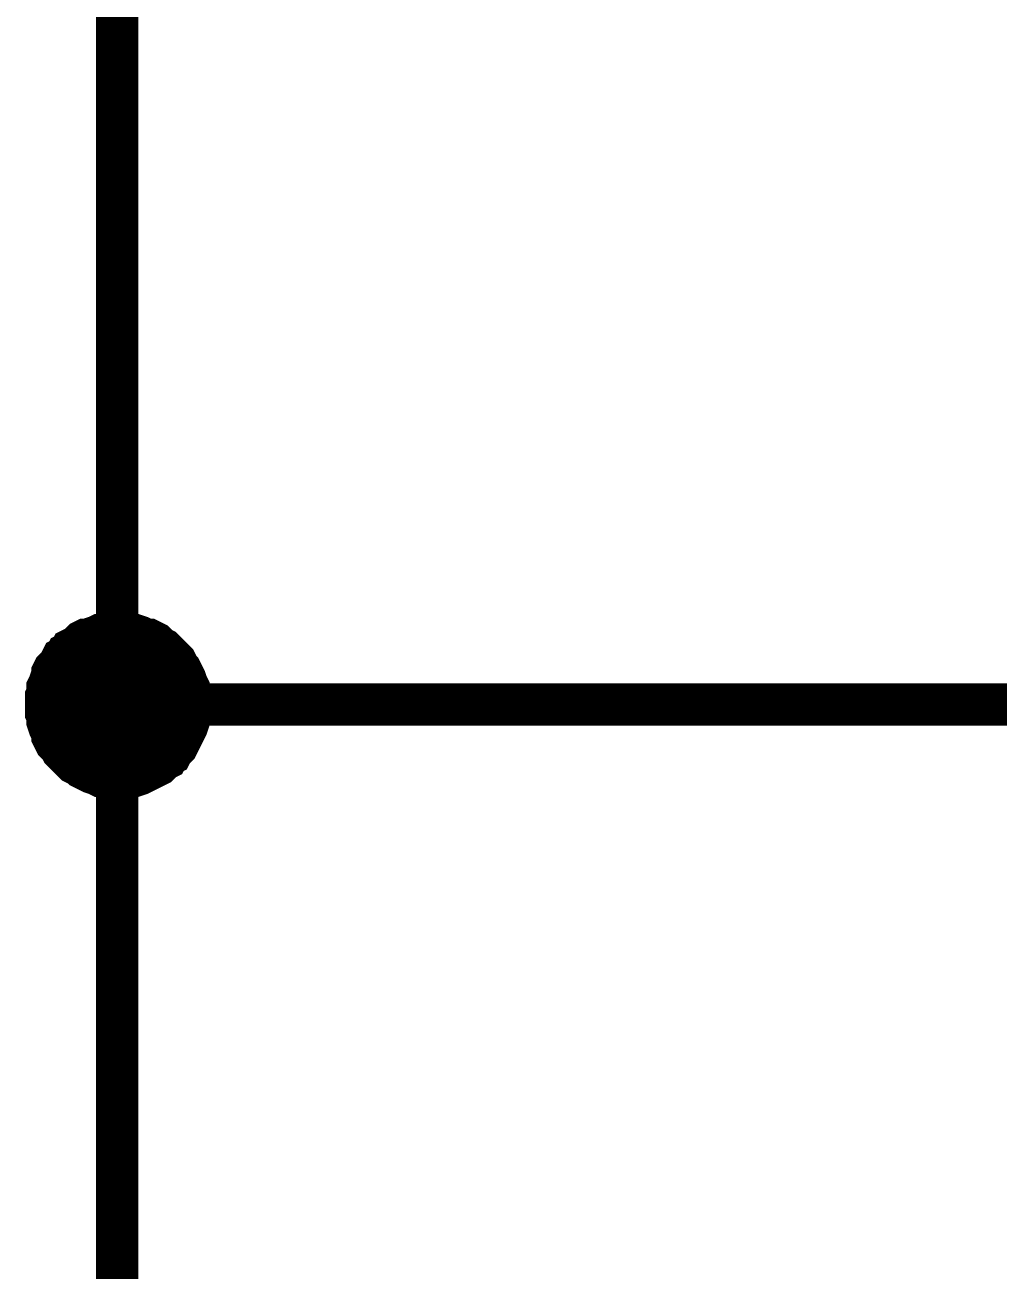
# Model space of a CAD drawing. Header units: millimetres. Extents: x 0 to 800, y 0 to 567.
# Drawn here: x 110.17 to 117.06, y 260.31 to 269.13 of the extents above; entities that cross this region are included whole.
import ezdxf

# ---------------------------------------------------------------- set-up
doc = ezdxf.new("R2010")
doc.units = ezdxf.units.MM
doc.layers.add('Sheet', color=255, linetype='Continuous')

msp = doc.modelspace()

# ---------------------------------------------------------------- linework, layer by layer
at = {"layer": 'Sheet'}
for points, const_width in [([(110.8201, 272.6938), (110.8201, 267.6093)], 0.2997), ([(110.8201, 267.6093), (110.8201, 264.3166), (110.8201, 256.9474)], 0.2997), ([(110.3161, 264.3166), (110.3161, 264.339), (110.3161, 264.3726), (110.3273, 264.395), (110.3273, 264.4174), (110.3273, 264.4398), (110.3385, 264.4622), (110.3497, 264.4958), (110.3609, 264.5182), (110.3609, 264.5406), (110.3721, 264.563), (110.3833, 264.5742), (110.4057, 264.5966), (110.4169, 264.619), (110.4281, 264.6414), (110.4505, 264.6526), (110.4617, 264.675), (110.4841, 264.6862), (110.4953, 264.7086), (110.5177, 264.7198), (110.5401, 264.731), (110.5625, 264.7534), (110.5737, 264.7646), (110.5961, 264.7758), (110.6185, 264.7758), (110.6409, 264.787), (110.6745, 264.7982), (110.6969, 264.8094), (110.7193, 264.8094), (110.7417, 264.8094), (110.7641, 264.8206), (110.7977, 264.8206), (110.8201, 264.8206)], 0.2997), ([(110.3161, 264.3166), (110.3161, 264.339), (110.3161, 264.3726), (110.3273, 264.395), (110.3273, 264.4174), (110.3273, 264.4398), (110.3385, 264.4622), (110.3497, 264.4958), (110.3609, 264.5182), (110.3609, 264.5406), (110.3721, 264.563), (110.3833, 264.5742), (110.4057, 264.5966), (110.4169, 264.619), (110.4281, 264.6414), (110.4505, 264.6526), (110.4617, 264.675), (110.4841, 264.6862), (110.4953, 264.7086), (110.5177, 264.7198), (110.5401, 264.731), (110.5625, 264.7534), (110.5737, 264.7646), (110.5961, 264.7758), (110.6185, 264.7758), (110.6409, 264.787), (110.6745, 264.7982), (110.6969, 264.8094), (110.7193, 264.8094), (110.7417, 264.8094), (110.7641, 264.8206), (110.7977, 264.8206), (110.8201, 264.8206)], 0.2997), ([(110.3161, 264.3166), (110.3161, 264.339), (110.3161, 264.3726), (110.3273, 264.395), (110.3273, 264.4174), (110.3273, 264.4398), (110.3385, 264.4622), (110.3497, 264.4958), (110.3609, 264.5182), (110.3609, 264.5406), (110.3721, 264.563), (110.3833, 264.5742), (110.4057, 264.5966), (110.4169, 264.619), (110.4281, 264.6414), (110.4505, 264.6526), (110.4617, 264.675), (110.4841, 264.6862), (110.4953, 264.7086), (110.5177, 264.7198), (110.5401, 264.731), (110.5625, 264.7534), (110.5737, 264.7646), (110.5961, 264.7758), (110.6185, 264.7758), (110.6409, 264.787), (110.6745, 264.7982), (110.6969, 264.8094), (110.7193, 264.8094), (110.7417, 264.8094), (110.7641, 264.8206), (110.7977, 264.8206), (110.8201, 264.8206)], 0.2997), ([(110.3161, 264.3166), (110.3161, 264.339), (110.3161, 264.3726), (110.3273, 264.395), (110.3273, 264.4174), (110.3273, 264.4398), (110.3385, 264.4622), (110.3497, 264.4958), (110.3609, 264.5182), (110.3609, 264.5406), (110.3721, 264.563), (110.3833, 264.5742), (110.4057, 264.5966), (110.4169, 264.619), (110.4281, 264.6414), (110.4505, 264.6526), (110.4617, 264.675), (110.4841, 264.6862), (110.4953, 264.7086), (110.5177, 264.7198), (110.5401, 264.731), (110.5625, 264.7534), (110.5737, 264.7646), (110.5961, 264.7758), (110.6185, 264.7758), (110.6409, 264.787), (110.6745, 264.7982), (110.6969, 264.8094), (110.7193, 264.8094), (110.7417, 264.8094), (110.7641, 264.8206), (110.7977, 264.8206), (110.8201, 264.8206)], 0.2997), ([(110.8201, 264.8206), (110.8201, 264.8206)], 0.2997), ([(110.8201, 264.8206), (110.8425, 264.8206), (110.8761, 264.8206), (110.8985, 264.8094), (110.9209, 264.8094), (110.9433, 264.8094), (110.9769, 264.7982), (110.9993, 264.787), (111.0217, 264.7758), (111.0441, 264.7758), (111.0665, 264.7646), (111.0889, 264.7534), (111.1113, 264.731), (111.1225, 264.7198), (111.1449, 264.7086), (111.1673, 264.6862), (111.1785, 264.675), (111.2009, 264.6526), (111.2121, 264.6414), (111.2345, 264.619), (111.2457, 264.5966), (111.2569, 264.5742), (111.2681, 264.563), (111.2793, 264.5406), (111.2905, 264.5182), (111.3017, 264.4958), (111.3129, 264.4622), (111.3241, 264.4398), (111.3241, 264.4174), (111.3241, 264.395), (111.3353, 264.3726), (111.3353, 264.339), (111.3353, 264.3166)], 0.2997), ([(110.8201, 264.8206), (110.8201, 264.8206)], 0.2997), ([(110.8201, 264.8206), (110.8425, 264.8206), (110.8761, 264.8206), (110.8985, 264.8094), (110.9209, 264.8094), (110.9433, 264.8094), (110.9769, 264.7982), (110.9993, 264.787), (111.0217, 264.7758), (111.0441, 264.7758), (111.0665, 264.7646), (111.0889, 264.7534), (111.1113, 264.731), (111.1225, 264.7198), (111.1449, 264.7086), (111.1673, 264.6862), (111.1785, 264.675), (111.2009, 264.6526), (111.2121, 264.6414), (111.2345, 264.619), (111.2457, 264.5966), (111.2569, 264.5742), (111.2681, 264.563), (111.2793, 264.5406), (111.2905, 264.5182), (111.3017, 264.4958), (111.3129, 264.4622), (111.3241, 264.4398), (111.3241, 264.4174), (111.3241, 264.395), (111.3353, 264.3726), (111.3353, 264.339), (111.3353, 264.3166)], 0.2997), ([(110.8201, 264.8206), (110.8201, 264.8206)], 0.2997), ([(110.8201, 264.8206), (110.8425, 264.8206), (110.8761, 264.8206), (110.8985, 264.8094), (110.9209, 264.8094), (110.9433, 264.8094), (110.9769, 264.7982), (110.9993, 264.787), (111.0217, 264.7758), (111.0441, 264.7758), (111.0665, 264.7646), (111.0889, 264.7534), (111.1113, 264.731), (111.1225, 264.7198), (111.1449, 264.7086), (111.1673, 264.6862), (111.1785, 264.675), (111.2009, 264.6526), (111.2121, 264.6414), (111.2345, 264.619), (111.2457, 264.5966), (111.2569, 264.5742), (111.2681, 264.563), (111.2793, 264.5406), (111.2905, 264.5182), (111.3017, 264.4958), (111.3129, 264.4622), (111.3241, 264.4398), (111.3241, 264.4174), (111.3241, 264.395), (111.3353, 264.3726), (111.3353, 264.339), (111.3353, 264.3166)], 0.2997), ([(110.8201, 264.8206), (110.8201, 264.8206)], 0.2997), ([(110.8201, 264.8206), (110.8425, 264.8206), (110.8761, 264.8206), (110.8985, 264.8094), (110.9209, 264.8094), (110.9433, 264.8094), (110.9769, 264.7982), (110.9993, 264.787), (111.0217, 264.7758), (111.0441, 264.7758), (111.0665, 264.7646), (111.0889, 264.7534), (111.1113, 264.731), (111.1225, 264.7198), (111.1449, 264.7086), (111.1673, 264.6862), (111.1785, 264.675), (111.2009, 264.6526), (111.2121, 264.6414), (111.2345, 264.619), (111.2457, 264.5966), (111.2569, 264.5742), (111.2681, 264.563), (111.2793, 264.5406), (111.2905, 264.5182), (111.3017, 264.4958), (111.3129, 264.4622), (111.3241, 264.4398), (111.3241, 264.4174), (111.3241, 264.395), (111.3353, 264.3726), (111.3353, 264.339), (111.3353, 264.3166)], 0.2997), ([(110.3161, 264.3166), (110.3161, 264.339), (110.3161, 264.3726), (110.3273, 264.395), (110.3273, 264.4174), (110.3273, 264.4398), (110.3385, 264.4622), (110.3497, 264.4958), (110.3609, 264.5182), (110.3609, 264.5406), (110.3721, 264.563), (110.3833, 264.5742), (110.4057, 264.5966), (110.4169, 264.619), (110.4281, 264.6414), (110.4505, 264.6526), (110.4617, 264.675), (110.4841, 264.6862), (110.4953, 264.7086), (110.5177, 264.7198), (110.5401, 264.731), (110.5625, 264.7534), (110.5737, 264.7646), (110.5961, 264.7758), (110.6185, 264.7758), (110.6409, 264.787), (110.6745, 264.7982), (110.6969, 264.8094), (110.7193, 264.8094), (110.7417, 264.8094), (110.7641, 264.8206), (110.7977, 264.8206), (110.8201, 264.8206)], 0.0991), ([(110.3161, 264.3166), (110.3161, 264.339), (110.3161, 264.3726), (110.3273, 264.395), (110.3273, 264.4174), (110.3273, 264.4398), (110.3385, 264.4622), (110.3497, 264.4958), (110.3609, 264.5182), (110.3609, 264.5406), (110.3721, 264.563), (110.3833, 264.5742), (110.4057, 264.5966), (110.4169, 264.619), (110.4281, 264.6414), (110.4505, 264.6526), (110.4617, 264.675), (110.4841, 264.6862), (110.4953, 264.7086), (110.5177, 264.7198), (110.5401, 264.731), (110.5625, 264.7534), (110.5737, 264.7646), (110.5961, 264.7758), (110.6185, 264.7758), (110.6409, 264.787), (110.6745, 264.7982), (110.6969, 264.8094), (110.7193, 264.8094), (110.7417, 264.8094), (110.7641, 264.8206), (110.7977, 264.8206), (110.8201, 264.8206)], 0.0991), ([(110.3161, 264.3166), (110.3161, 264.339), (110.3161, 264.3726), (110.3273, 264.395), (110.3273, 264.4174), (110.3273, 264.4398), (110.3385, 264.4622), (110.3497, 264.4958), (110.3609, 264.5182), (110.3609, 264.5406), (110.3721, 264.563), (110.3833, 264.5742), (110.4057, 264.5966), (110.4169, 264.619), (110.4281, 264.6414), (110.4505, 264.6526), (110.4617, 264.675), (110.4841, 264.6862), (110.4953, 264.7086), (110.5177, 264.7198), (110.5401, 264.731), (110.5625, 264.7534), (110.5737, 264.7646), (110.5961, 264.7758), (110.6185, 264.7758), (110.6409, 264.787), (110.6745, 264.7982), (110.6969, 264.8094), (110.7193, 264.8094), (110.7417, 264.8094), (110.7641, 264.8206), (110.7977, 264.8206), (110.8201, 264.8206)], 0.0991), ([(110.3161, 264.3166), (110.3161, 264.339), (110.3161, 264.3726), (110.3273, 264.395), (110.3273, 264.4174), (110.3273, 264.4398), (110.3385, 264.4622), (110.3497, 264.4958), (110.3609, 264.5182), (110.3609, 264.5406), (110.3721, 264.563), (110.3833, 264.5742), (110.4057, 264.5966), (110.4169, 264.619), (110.4281, 264.6414), (110.4505, 264.6526), (110.4617, 264.675), (110.4841, 264.6862), (110.4953, 264.7086), (110.5177, 264.7198), (110.5401, 264.731), (110.5625, 264.7534), (110.5737, 264.7646), (110.5961, 264.7758), (110.6185, 264.7758), (110.6409, 264.787), (110.6745, 264.7982), (110.6969, 264.8094), (110.7193, 264.8094), (110.7417, 264.8094), (110.7641, 264.8206), (110.7977, 264.8206), (110.8201, 264.8206)], 0.0991), ([(110.8201, 264.8206), (110.8201, 264.8206)], 0.0991), ([(110.8201, 264.8206), (110.8425, 264.8206), (110.8761, 264.8206), (110.8985, 264.8094), (110.9209, 264.8094), (110.9433, 264.8094), (110.9769, 264.7982), (110.9993, 264.787), (111.0217, 264.7758), (111.0441, 264.7758), (111.0665, 264.7646), (111.0889, 264.7534), (111.1113, 264.731), (111.1225, 264.7198), (111.1449, 264.7086), (111.1673, 264.6862), (111.1785, 264.675), (111.2009, 264.6526), (111.2121, 264.6414), (111.2345, 264.619), (111.2457, 264.5966), (111.2569, 264.5742), (111.2681, 264.563), (111.2793, 264.5406), (111.2905, 264.5182), (111.3017, 264.4958), (111.3129, 264.4622), (111.3241, 264.4398), (111.3241, 264.4174), (111.3241, 264.395), (111.3353, 264.3726), (111.3353, 264.339), (111.3353, 264.3166)], 0.0991), ([(110.8201, 264.8206), (110.8201, 264.8206)], 0.0991), ([(110.8201, 264.8206), (110.8425, 264.8206), (110.8761, 264.8206), (110.8985, 264.8094), (110.9209, 264.8094), (110.9433, 264.8094), (110.9769, 264.7982), (110.9993, 264.787), (111.0217, 264.7758), (111.0441, 264.7758), (111.0665, 264.7646), (111.0889, 264.7534), (111.1113, 264.731), (111.1225, 264.7198), (111.1449, 264.7086), (111.1673, 264.6862), (111.1785, 264.675), (111.2009, 264.6526), (111.2121, 264.6414), (111.2345, 264.619), (111.2457, 264.5966), (111.2569, 264.5742), (111.2681, 264.563), (111.2793, 264.5406), (111.2905, 264.5182), (111.3017, 264.4958), (111.3129, 264.4622), (111.3241, 264.4398), (111.3241, 264.4174), (111.3241, 264.395), (111.3353, 264.3726), (111.3353, 264.339), (111.3353, 264.3166)], 0.0991), ([(110.8201, 264.8206), (110.8201, 264.8206)], 0.0991), ([(110.8201, 264.8206), (110.8425, 264.8206), (110.8761, 264.8206), (110.8985, 264.8094), (110.9209, 264.8094), (110.9433, 264.8094), (110.9769, 264.7982), (110.9993, 264.787), (111.0217, 264.7758), (111.0441, 264.7758), (111.0665, 264.7646), (111.0889, 264.7534), (111.1113, 264.731), (111.1225, 264.7198), (111.1449, 264.7086), (111.1673, 264.6862), (111.1785, 264.675), (111.2009, 264.6526), (111.2121, 264.6414), (111.2345, 264.619), (111.2457, 264.5966), (111.2569, 264.5742), (111.2681, 264.563), (111.2793, 264.5406), (111.2905, 264.5182), (111.3017, 264.4958), (111.3129, 264.4622), (111.3241, 264.4398), (111.3241, 264.4174), (111.3241, 264.395), (111.3353, 264.3726), (111.3353, 264.339), (111.3353, 264.3166)], 0.0991), ([(110.8201, 264.8206), (110.8201, 264.8206)], 0.0991), ([(110.8201, 264.8206), (110.8425, 264.8206), (110.8761, 264.8206), (110.8985, 264.8094), (110.9209, 264.8094), (110.9433, 264.8094), (110.9769, 264.7982), (110.9993, 264.787), (111.0217, 264.7758), (111.0441, 264.7758), (111.0665, 264.7646), (111.0889, 264.7534), (111.1113, 264.731), (111.1225, 264.7198), (111.1449, 264.7086), (111.1673, 264.6862), (111.1785, 264.675), (111.2009, 264.6526), (111.2121, 264.6414), (111.2345, 264.619), (111.2457, 264.5966), (111.2569, 264.5742), (111.2681, 264.563), (111.2793, 264.5406), (111.2905, 264.5182), (111.3017, 264.4958), (111.3129, 264.4622), (111.3241, 264.4398), (111.3241, 264.4174), (111.3241, 264.395), (111.3353, 264.3726), (111.3353, 264.339), (111.3353, 264.3166)], 0.0991), ([(122.5013, 264.3726), (122.5013, 264.3166), (110.8201, 264.3166)], 0.2997), ([(110.8201, 263.8015), (110.7977, 263.8015), (110.7641, 263.8015), (110.7417, 263.8127), (110.7193, 263.8127), (110.6969, 263.8127), (110.6745, 263.8239), (110.6409, 263.8351), (110.6185, 263.8463), (110.5961, 263.8575), (110.5737, 263.8687), (110.5625, 263.8799), (110.5401, 263.8911), (110.5177, 263.9023), (110.4953, 263.9247), (110.4841, 263.9359), (110.4617, 263.9583), (110.4505, 263.9695), (110.4281, 263.9919), (110.4169, 264.0143), (110.4057, 264.0255), (110.3833, 264.0479), (110.3721, 264.0703), (110.3609, 264.0927), (110.3609, 264.1151), (110.3497, 264.1375), (110.3385, 264.1598), (110.3273, 264.1934), (110.3273, 264.2158), (110.3273, 264.2382), (110.3161, 264.2606), (110.3161, 264.2942), (110.3161, 264.3166)], 0.2997), ([(110.3161, 264.3166), (110.3161, 264.3166)], 0.2997), ([(110.8201, 263.8015), (110.7977, 263.8015), (110.7641, 263.8015), (110.7417, 263.8127), (110.7193, 263.8127), (110.6969, 263.8127), (110.6745, 263.8239), (110.6409, 263.8351), (110.6185, 263.8463), (110.5961, 263.8575), (110.5737, 263.8687), (110.5625, 263.8799), (110.5401, 263.8911), (110.5177, 263.9023), (110.4953, 263.9247), (110.4841, 263.9359), (110.4617, 263.9583), (110.4505, 263.9695), (110.4281, 263.9919), (110.4169, 264.0143), (110.4057, 264.0255), (110.3833, 264.0479), (110.3721, 264.0703), (110.3609, 264.0927), (110.3609, 264.1151), (110.3497, 264.1375), (110.3385, 264.1598), (110.3273, 264.1934), (110.3273, 264.2158), (110.3273, 264.2382), (110.3161, 264.2606), (110.3161, 264.2942), (110.3161, 264.3166)], 0.2997), ([(110.3161, 264.3166), (110.3161, 264.3166)], 0.2997), ([(110.8201, 263.8015), (110.7977, 263.8015), (110.7641, 263.8015), (110.7417, 263.8127), (110.7193, 263.8127), (110.6969, 263.8127), (110.6745, 263.8239), (110.6409, 263.8351), (110.6185, 263.8463), (110.5961, 263.8575), (110.5737, 263.8687), (110.5625, 263.8799), (110.5401, 263.8911), (110.5177, 263.9023), (110.4953, 263.9247), (110.4841, 263.9359), (110.4617, 263.9583), (110.4505, 263.9695), (110.4281, 263.9919), (110.4169, 264.0143), (110.4057, 264.0255), (110.3833, 264.0479), (110.3721, 264.0703), (110.3609, 264.0927), (110.3609, 264.1151), (110.3497, 264.1375), (110.3385, 264.1598), (110.3273, 264.1934), (110.3273, 264.2158), (110.3273, 264.2382), (110.3161, 264.2606), (110.3161, 264.2942), (110.3161, 264.3166)], 0.2997), ([(110.3161, 264.3166), (110.3161, 264.3166)], 0.2997), ([(110.8201, 263.8015), (110.7977, 263.8015), (110.7641, 263.8015), (110.7417, 263.8127), (110.7193, 263.8127), (110.6969, 263.8127), (110.6745, 263.8239), (110.6409, 263.8351), (110.6185, 263.8463), (110.5961, 263.8575), (110.5737, 263.8687), (110.5625, 263.8799), (110.5401, 263.8911), (110.5177, 263.9023), (110.4953, 263.9247), (110.4841, 263.9359), (110.4617, 263.9583), (110.4505, 263.9695), (110.4281, 263.9919), (110.4169, 264.0143), (110.4057, 264.0255), (110.3833, 264.0479), (110.3721, 264.0703), (110.3609, 264.0927), (110.3609, 264.1151), (110.3497, 264.1375), (110.3385, 264.1598), (110.3273, 264.1934), (110.3273, 264.2158), (110.3273, 264.2382), (110.3161, 264.2606), (110.3161, 264.2942), (110.3161, 264.3166)], 0.2997), ([(110.3161, 264.3166), (110.3161, 264.3166)], 0.2997), ([(111.3353, 264.3166), (111.3353, 264.2942), (111.3353, 264.2606), (111.3241, 264.2382), (111.3241, 264.2158), (111.3241, 264.1934), (111.3129, 264.1598), (111.3017, 264.1375), (111.2905, 264.1151), (111.2793, 264.0927), (111.2681, 264.0703), (111.2569, 264.0479), (111.2457, 264.0255), (111.2345, 264.0143), (111.2121, 263.9919), (111.2009, 263.9695), (111.1785, 263.9583), (111.1673, 263.9359), (111.1449, 263.9247), (111.1225, 263.9023), (111.1113, 263.8911), (111.0889, 263.8799), (111.0665, 263.8687), (111.0441, 263.8575), (111.0217, 263.8463), (110.9993, 263.8351), (110.9769, 263.8239), (110.9433, 263.8127), (110.9209, 263.8127), (110.8985, 263.8127), (110.8761, 263.8015), (110.8425, 263.8015), (110.8201, 263.8015)], 0.2997), ([(111.3353, 264.3166), (111.3353, 264.2942), (111.3353, 264.2606), (111.3241, 264.2382), (111.3241, 264.2158), (111.3241, 264.1934), (111.3129, 264.1598), (111.3017, 264.1375), (111.2905, 264.1151), (111.2793, 264.0927), (111.2681, 264.0703), (111.2569, 264.0479), (111.2457, 264.0255), (111.2345, 264.0143), (111.2121, 263.9919), (111.2009, 263.9695), (111.1785, 263.9583), (111.1673, 263.9359), (111.1449, 263.9247), (111.1225, 263.9023), (111.1113, 263.8911), (111.0889, 263.8799), (111.0665, 263.8687), (111.0441, 263.8575), (111.0217, 263.8463), (110.9993, 263.8351), (110.9769, 263.8239), (110.9433, 263.8127), (110.9209, 263.8127), (110.8985, 263.8127), (110.8761, 263.8015), (110.8425, 263.8015), (110.8201, 263.8015)], 0.2997), ([(111.3353, 264.3166), (111.3353, 264.2942), (111.3353, 264.2606), (111.3241, 264.2382), (111.3241, 264.2158), (111.3241, 264.1934), (111.3129, 264.1598), (111.3017, 264.1375), (111.2905, 264.1151), (111.2793, 264.0927), (111.2681, 264.0703), (111.2569, 264.0479), (111.2457, 264.0255), (111.2345, 264.0143), (111.2121, 263.9919), (111.2009, 263.9695), (111.1785, 263.9583), (111.1673, 263.9359), (111.1449, 263.9247), (111.1225, 263.9023), (111.1113, 263.8911), (111.0889, 263.8799), (111.0665, 263.8687), (111.0441, 263.8575), (111.0217, 263.8463), (110.9993, 263.8351), (110.9769, 263.8239), (110.9433, 263.8127), (110.9209, 263.8127), (110.8985, 263.8127), (110.8761, 263.8015), (110.8425, 263.8015), (110.8201, 263.8015)], 0.2997), ([(111.3353, 264.3166), (111.3353, 264.2942), (111.3353, 264.2606), (111.3241, 264.2382), (111.3241, 264.2158), (111.3241, 264.1934), (111.3129, 264.1598), (111.3017, 264.1375), (111.2905, 264.1151), (111.2793, 264.0927), (111.2681, 264.0703), (111.2569, 264.0479), (111.2457, 264.0255), (111.2345, 264.0143), (111.2121, 263.9919), (111.2009, 263.9695), (111.1785, 263.9583), (111.1673, 263.9359), (111.1449, 263.9247), (111.1225, 263.9023), (111.1113, 263.8911), (111.0889, 263.8799), (111.0665, 263.8687), (111.0441, 263.8575), (111.0217, 263.8463), (110.9993, 263.8351), (110.9769, 263.8239), (110.9433, 263.8127), (110.9209, 263.8127), (110.8985, 263.8127), (110.8761, 263.8015), (110.8425, 263.8015), (110.8201, 263.8015)], 0.2997), ([(111.3353, 264.3166), (111.3353, 264.3166), (111.3353, 264.3166), (111.3353, 264.3166), (111.3353, 264.3166), (111.3353, 264.3166), (111.3353, 264.3166), (111.3353, 264.3166), (111.3353, 264.3166), (111.3353, 264.3166), (111.3353, 264.3166), (111.3353, 264.3166), (111.3353, 264.3166), (111.3353, 264.3166), (111.3353, 264.3166), (111.3353, 264.3166), (111.3353, 264.3166), (111.3353, 264.3166), (111.3353, 264.3166), (111.3353, 264.3166), (111.3353, 264.3166), (111.3353, 264.3166), (111.3353, 264.3166), (111.3353, 264.3166), (111.3353, 264.3166), (111.3353, 264.3166), (111.3353, 264.3166), (111.3353, 264.3166), (111.3353, 264.3166), (111.3353, 264.3166), (111.3353, 264.3166), (111.3353, 264.3166), (111.3353, 264.3166)], 0.2997), ([(111.3353, 264.3166), (111.3353, 264.3166)], 0.2997), ([(111.3353, 264.3166), (111.3353, 264.3166), (111.3353, 264.3166), (111.3353, 264.3166), (111.3353, 264.3166), (111.3353, 264.3166), (111.3353, 264.3166), (111.3353, 264.3166), (111.3353, 264.3166), (111.3353, 264.3166), (111.3353, 264.3166), (111.3353, 264.3166), (111.3353, 264.3166), (111.3353, 264.3166), (111.3353, 264.3166), (111.3353, 264.3166), (111.3353, 264.3166), (111.3353, 264.3166), (111.3353, 264.3166), (111.3353, 264.3166), (111.3353, 264.3166), (111.3353, 264.3166), (111.3353, 264.3166), (111.3353, 264.3166), (111.3353, 264.3166), (111.3353, 264.3166), (111.3353, 264.3166), (111.3353, 264.3166), (111.3353, 264.3166), (111.3353, 264.3166), (111.3353, 264.3166), (111.3353, 264.3166), (111.3353, 264.3166)], 0.2997), ([(111.3353, 264.3166), (111.3353, 264.3166)], 0.2997), ([(111.3353, 264.3166), (111.3353, 264.3166), (111.3353, 264.3166), (111.3353, 264.3166), (111.3353, 264.3166), (111.3353, 264.3166), (111.3353, 264.3166), (111.3353, 264.3166), (111.3353, 264.3166), (111.3353, 264.3166), (111.3353, 264.3166), (111.3353, 264.3166), (111.3353, 264.3166), (111.3353, 264.3166), (111.3353, 264.3166), (111.3353, 264.3166), (111.3353, 264.3166), (111.3353, 264.3166), (111.3353, 264.3166), (111.3353, 264.3166), (111.3353, 264.3166), (111.3353, 264.3166), (111.3353, 264.3166), (111.3353, 264.3166), (111.3353, 264.3166), (111.3353, 264.3166), (111.3353, 264.3166), (111.3353, 264.3166), (111.3353, 264.3166), (111.3353, 264.3166), (111.3353, 264.3166), (111.3353, 264.3166), (111.3353, 264.3166)], 0.2997), ([(111.3353, 264.3166), (111.3353, 264.3166)], 0.2997), ([(111.3353, 264.3166), (111.3353, 264.3166), (111.3353, 264.3166), (111.3353, 264.3166), (111.3353, 264.3166), (111.3353, 264.3166), (111.3353, 264.3166), (111.3353, 264.3166), (111.3353, 264.3166), (111.3353, 264.3166), (111.3353, 264.3166), (111.3353, 264.3166), (111.3353, 264.3166), (111.3353, 264.3166), (111.3353, 264.3166), (111.3353, 264.3166), (111.3353, 264.3166), (111.3353, 264.3166), (111.3353, 264.3166), (111.3353, 264.3166), (111.3353, 264.3166), (111.3353, 264.3166), (111.3353, 264.3166), (111.3353, 264.3166), (111.3353, 264.3166), (111.3353, 264.3166), (111.3353, 264.3166), (111.3353, 264.3166), (111.3353, 264.3166), (111.3353, 264.3166), (111.3353, 264.3166), (111.3353, 264.3166), (111.3353, 264.3166)], 0.2997), ([(111.3353, 264.3166), (111.3353, 264.3166)], 0.2997), ([(110.8201, 263.8015), (110.7977, 263.8015), (110.7641, 263.8015), (110.7417, 263.8127), (110.7193, 263.8127), (110.6969, 263.8127), (110.6745, 263.8239), (110.6409, 263.8351), (110.6185, 263.8463), (110.5961, 263.8575), (110.5737, 263.8687), (110.5625, 263.8799), (110.5401, 263.8911), (110.5177, 263.9023), (110.4953, 263.9247), (110.4841, 263.9359), (110.4617, 263.9583), (110.4505, 263.9695), (110.4281, 263.9919), (110.4169, 264.0143), (110.4057, 264.0255), (110.3833, 264.0479), (110.3721, 264.0703), (110.3609, 264.0927), (110.3609, 264.1151), (110.3497, 264.1375), (110.3385, 264.1598), (110.3273, 264.1934), (110.3273, 264.2158), (110.3273, 264.2382), (110.3161, 264.2606), (110.3161, 264.2942), (110.3161, 264.3166)], 0.0991), ([(110.3161, 264.3166), (110.3161, 264.3166)], 0.0991), ([(110.8201, 263.8015), (110.7977, 263.8015), (110.7641, 263.8015), (110.7417, 263.8127), (110.7193, 263.8127), (110.6969, 263.8127), (110.6745, 263.8239), (110.6409, 263.8351), (110.6185, 263.8463), (110.5961, 263.8575), (110.5737, 263.8687), (110.5625, 263.8799), (110.5401, 263.8911), (110.5177, 263.9023), (110.4953, 263.9247), (110.4841, 263.9359), (110.4617, 263.9583), (110.4505, 263.9695), (110.4281, 263.9919), (110.4169, 264.0143), (110.4057, 264.0255), (110.3833, 264.0479), (110.3721, 264.0703), (110.3609, 264.0927), (110.3609, 264.1151), (110.3497, 264.1375), (110.3385, 264.1598), (110.3273, 264.1934), (110.3273, 264.2158), (110.3273, 264.2382), (110.3161, 264.2606), (110.3161, 264.2942), (110.3161, 264.3166)], 0.0991), ([(110.3161, 264.3166), (110.3161, 264.3166)], 0.0991), ([(110.8201, 263.8015), (110.7977, 263.8015), (110.7641, 263.8015), (110.7417, 263.8127), (110.7193, 263.8127), (110.6969, 263.8127), (110.6745, 263.8239), (110.6409, 263.8351), (110.6185, 263.8463), (110.5961, 263.8575), (110.5737, 263.8687), (110.5625, 263.8799), (110.5401, 263.8911), (110.5177, 263.9023), (110.4953, 263.9247), (110.4841, 263.9359), (110.4617, 263.9583), (110.4505, 263.9695), (110.4281, 263.9919), (110.4169, 264.0143), (110.4057, 264.0255), (110.3833, 264.0479), (110.3721, 264.0703), (110.3609, 264.0927), (110.3609, 264.1151), (110.3497, 264.1375), (110.3385, 264.1598), (110.3273, 264.1934), (110.3273, 264.2158), (110.3273, 264.2382), (110.3161, 264.2606), (110.3161, 264.2942), (110.3161, 264.3166)], 0.0991), ([(110.3161, 264.3166), (110.3161, 264.3166)], 0.0991), ([(110.8201, 263.8015), (110.7977, 263.8015), (110.7641, 263.8015), (110.7417, 263.8127), (110.7193, 263.8127), (110.6969, 263.8127), (110.6745, 263.8239), (110.6409, 263.8351), (110.6185, 263.8463), (110.5961, 263.8575), (110.5737, 263.8687), (110.5625, 263.8799), (110.5401, 263.8911), (110.5177, 263.9023), (110.4953, 263.9247), (110.4841, 263.9359), (110.4617, 263.9583), (110.4505, 263.9695), (110.4281, 263.9919), (110.4169, 264.0143), (110.4057, 264.0255), (110.3833, 264.0479), (110.3721, 264.0703), (110.3609, 264.0927), (110.3609, 264.1151), (110.3497, 264.1375), (110.3385, 264.1598), (110.3273, 264.1934), (110.3273, 264.2158), (110.3273, 264.2382), (110.3161, 264.2606), (110.3161, 264.2942), (110.3161, 264.3166)], 0.0991), ([(110.3161, 264.3166), (110.3161, 264.3166)], 0.0991), ([(111.3353, 264.3166), (111.3353, 264.2942), (111.3353, 264.2606), (111.3241, 264.2382), (111.3241, 264.2158), (111.3241, 264.1934), (111.3129, 264.1598), (111.3017, 264.1375), (111.2905, 264.1151), (111.2793, 264.0927), (111.2681, 264.0703), (111.2569, 264.0479), (111.2457, 264.0255), (111.2345, 264.0143), (111.2121, 263.9919), (111.2009, 263.9695), (111.1785, 263.9583), (111.1673, 263.9359), (111.1449, 263.9247), (111.1225, 263.9023), (111.1113, 263.8911), (111.0889, 263.8799), (111.0665, 263.8687), (111.0441, 263.8575), (111.0217, 263.8463), (110.9993, 263.8351), (110.9769, 263.8239), (110.9433, 263.8127), (110.9209, 263.8127), (110.8985, 263.8127), (110.8761, 263.8015), (110.8425, 263.8015), (110.8201, 263.8015)], 0.0991), ([(111.3353, 264.3166), (111.3353, 264.2942), (111.3353, 264.2606), (111.3241, 264.2382), (111.3241, 264.2158), (111.3241, 264.1934), (111.3129, 264.1598), (111.3017, 264.1375), (111.2905, 264.1151), (111.2793, 264.0927), (111.2681, 264.0703), (111.2569, 264.0479), (111.2457, 264.0255), (111.2345, 264.0143), (111.2121, 263.9919), (111.2009, 263.9695), (111.1785, 263.9583), (111.1673, 263.9359), (111.1449, 263.9247), (111.1225, 263.9023), (111.1113, 263.8911), (111.0889, 263.8799), (111.0665, 263.8687), (111.0441, 263.8575), (111.0217, 263.8463), (110.9993, 263.8351), (110.9769, 263.8239), (110.9433, 263.8127), (110.9209, 263.8127), (110.8985, 263.8127), (110.8761, 263.8015), (110.8425, 263.8015), (110.8201, 263.8015)], 0.0991), ([(111.3353, 264.3166), (111.3353, 264.2942), (111.3353, 264.2606), (111.3241, 264.2382), (111.3241, 264.2158), (111.3241, 264.1934), (111.3129, 264.1598), (111.3017, 264.1375), (111.2905, 264.1151), (111.2793, 264.0927), (111.2681, 264.0703), (111.2569, 264.0479), (111.2457, 264.0255), (111.2345, 264.0143), (111.2121, 263.9919), (111.2009, 263.9695), (111.1785, 263.9583), (111.1673, 263.9359), (111.1449, 263.9247), (111.1225, 263.9023), (111.1113, 263.8911), (111.0889, 263.8799), (111.0665, 263.8687), (111.0441, 263.8575), (111.0217, 263.8463), (110.9993, 263.8351), (110.9769, 263.8239), (110.9433, 263.8127), (110.9209, 263.8127), (110.8985, 263.8127), (110.8761, 263.8015), (110.8425, 263.8015), (110.8201, 263.8015)], 0.0991), ([(111.3353, 264.3166), (111.3353, 264.2942), (111.3353, 264.2606), (111.3241, 264.2382), (111.3241, 264.2158), (111.3241, 264.1934), (111.3129, 264.1598), (111.3017, 264.1375), (111.2905, 264.1151), (111.2793, 264.0927), (111.2681, 264.0703), (111.2569, 264.0479), (111.2457, 264.0255), (111.2345, 264.0143), (111.2121, 263.9919), (111.2009, 263.9695), (111.1785, 263.9583), (111.1673, 263.9359), (111.1449, 263.9247), (111.1225, 263.9023), (111.1113, 263.8911), (111.0889, 263.8799), (111.0665, 263.8687), (111.0441, 263.8575), (111.0217, 263.8463), (110.9993, 263.8351), (110.9769, 263.8239), (110.9433, 263.8127), (110.9209, 263.8127), (110.8985, 263.8127), (110.8761, 263.8015), (110.8425, 263.8015), (110.8201, 263.8015)], 0.0991), ([(111.3353, 264.3166), (111.3353, 264.3166), (111.3353, 264.3166), (111.3353, 264.3166), (111.3353, 264.3166), (111.3353, 264.3166), (111.3353, 264.3166), (111.3353, 264.3166), (111.3353, 264.3166), (111.3353, 264.3166), (111.3353, 264.3166), (111.3353, 264.3166), (111.3353, 264.3166), (111.3353, 264.3166), (111.3353, 264.3166), (111.3353, 264.3166), (111.3353, 264.3166), (111.3353, 264.3166), (111.3353, 264.3166), (111.3353, 264.3166), (111.3353, 264.3166), (111.3353, 264.3166), (111.3353, 264.3166), (111.3353, 264.3166), (111.3353, 264.3166), (111.3353, 264.3166), (111.3353, 264.3166), (111.3353, 264.3166), (111.3353, 264.3166), (111.3353, 264.3166), (111.3353, 264.3166), (111.3353, 264.3166), (111.3353, 264.3166)], 0.0991), ([(111.3353, 264.3166), (111.3353, 264.3166)], 0.0991), ([(111.3353, 264.3166), (111.3353, 264.3166), (111.3353, 264.3166), (111.3353, 264.3166), (111.3353, 264.3166), (111.3353, 264.3166), (111.3353, 264.3166), (111.3353, 264.3166), (111.3353, 264.3166), (111.3353, 264.3166), (111.3353, 264.3166), (111.3353, 264.3166), (111.3353, 264.3166), (111.3353, 264.3166), (111.3353, 264.3166), (111.3353, 264.3166), (111.3353, 264.3166), (111.3353, 264.3166), (111.3353, 264.3166), (111.3353, 264.3166), (111.3353, 264.3166), (111.3353, 264.3166), (111.3353, 264.3166), (111.3353, 264.3166), (111.3353, 264.3166), (111.3353, 264.3166), (111.3353, 264.3166), (111.3353, 264.3166), (111.3353, 264.3166), (111.3353, 264.3166), (111.3353, 264.3166), (111.3353, 264.3166), (111.3353, 264.3166)], 0.0991), ([(111.3353, 264.3166), (111.3353, 264.3166)], 0.0991), ([(111.3353, 264.3166), (111.3353, 264.3166), (111.3353, 264.3166), (111.3353, 264.3166), (111.3353, 264.3166), (111.3353, 264.3166), (111.3353, 264.3166), (111.3353, 264.3166), (111.3353, 264.3166), (111.3353, 264.3166), (111.3353, 264.3166), (111.3353, 264.3166), (111.3353, 264.3166), (111.3353, 264.3166), (111.3353, 264.3166), (111.3353, 264.3166), (111.3353, 264.3166), (111.3353, 264.3166), (111.3353, 264.3166), (111.3353, 264.3166), (111.3353, 264.3166), (111.3353, 264.3166), (111.3353, 264.3166), (111.3353, 264.3166), (111.3353, 264.3166), (111.3353, 264.3166), (111.3353, 264.3166), (111.3353, 264.3166), (111.3353, 264.3166), (111.3353, 264.3166), (111.3353, 264.3166), (111.3353, 264.3166), (111.3353, 264.3166)], 0.0991), ([(111.3353, 264.3166), (111.3353, 264.3166)], 0.0991), ([(111.3353, 264.3166), (111.3353, 264.3166), (111.3353, 264.3166), (111.3353, 264.3166), (111.3353, 264.3166), (111.3353, 264.3166), (111.3353, 264.3166), (111.3353, 264.3166), (111.3353, 264.3166), (111.3353, 264.3166), (111.3353, 264.3166), (111.3353, 264.3166), (111.3353, 264.3166), (111.3353, 264.3166), (111.3353, 264.3166), (111.3353, 264.3166), (111.3353, 264.3166), (111.3353, 264.3166), (111.3353, 264.3166), (111.3353, 264.3166), (111.3353, 264.3166), (111.3353, 264.3166), (111.3353, 264.3166), (111.3353, 264.3166), (111.3353, 264.3166), (111.3353, 264.3166), (111.3353, 264.3166), (111.3353, 264.3166), (111.3353, 264.3166), (111.3353, 264.3166), (111.3353, 264.3166), (111.3353, 264.3166), (111.3353, 264.3166)], 0.0991), ([(111.3353, 264.3166), (111.3353, 264.3166)], 0.0991)]:
    msp.add_lwpolyline(points, dxfattribs=dict(at, const_width=const_width))
at = {"layer": 'Sheet', "const_width": 0.508}
msp.add_lwpolyline([(110.5626, 264.3172, 1), (111.0706, 264.3172, 1)], format="xyb", close=True, dxfattribs=at)

doc.saveas('drawing.dxf')
